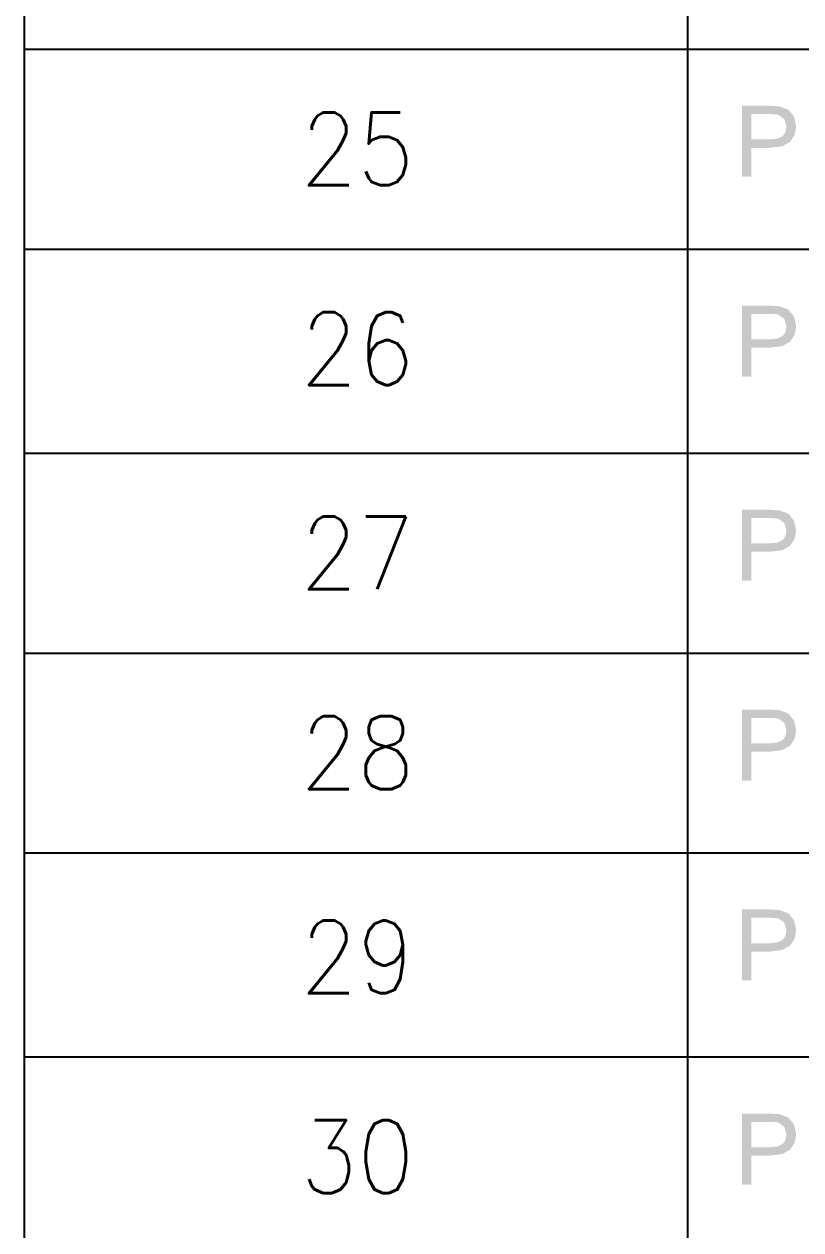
# Model space of a CAD drawing. Header units: millimetres. Extents: x 0 to 420, y 0 to 297.
# Drawn here: x 28.91 to 36.65, y 191.95 to 203.96 of the extents above; entities that cross this region are included whole.
import ezdxf

# ---------------------------------------------------------------- set-up
doc = ezdxf.new("R2010")
doc.units = ezdxf.units.MM
doc.layers.get('0').update_dxf_attribs({"linetype": 'CONTINUOUS'})
doc.styles.get("Standard").update_dxf_attribs({"font": 'STANDARD'})

msp = doc.modelspace()

# ---------------------------------------------------------------- hatches: boundary and pattern name
at = {"true_color": 0x0000fb}
h = msp.add_hatch(color=0, dxfattribs=at)
h.paths.add_polyline_path([(36.059403, 202.437999), (36.059403, 203.145208), (36.326191, 203.145208), (36.433678, 203.138594), (36.521321, 203.10497), (36.577545, 203.036619), (36.599042, 202.940708), (36.584642, 202.85713), (36.541716, 202.788021), (36.461032, 202.741168), (36.334459, 202.725734), (36.153109, 202.725734), (36.153109, 202.437999)], flags=0)
h.paths.add_polyline_path([(36.153109, 202.808967), (36.336113, 202.808967), (36.413352, 202.817304), (36.464546, 202.842591), (36.493071, 202.883037), (36.50258, 202.937951), (36.47998, 203.013468), (36.421551, 203.05536), (36.387651, 203.059839), (36.333908, 203.061424), (36.153109, 203.061424)], flags=0)
h = msp.add_hatch(color=0, dxfattribs=at)
h.paths.add_polyline_path([(36.059403, 200.448333), (36.059403, 201.155542), (36.326191, 201.155542), (36.433678, 201.148927), (36.521321, 201.115303), (36.577545, 201.046952), (36.599042, 200.951041), (36.584642, 200.867463), (36.541716, 200.798354), (36.461032, 200.751501), (36.334459, 200.736067), (36.153109, 200.736067), (36.153109, 200.448333)], flags=0)
h.paths.add_polyline_path([(36.153109, 200.8193), (36.336113, 200.8193), (36.413352, 200.827638), (36.464546, 200.852925), (36.493071, 200.89337), (36.50258, 200.948285), (36.47998, 201.023801), (36.421551, 201.065694), (36.387651, 201.070172), (36.333908, 201.071757), (36.153109, 201.071757)], flags=0)
h = msp.add_hatch(color=0, dxfattribs=at)
h.paths.add_polyline_path([(36.059403, 198.416333), (36.059403, 199.123542), (36.326191, 199.123542), (36.433678, 199.116927), (36.521321, 199.083303), (36.577545, 199.014952), (36.599042, 198.919041), (36.584642, 198.835463), (36.541716, 198.766354), (36.461032, 198.719501), (36.334459, 198.704067), (36.153109, 198.704067), (36.153109, 198.416333)], flags=0)
h.paths.add_polyline_path([(36.153109, 198.7873), (36.336113, 198.7873), (36.413352, 198.795638), (36.464546, 198.820925), (36.493071, 198.86137), (36.50258, 198.916285), (36.47998, 198.991801), (36.421551, 199.033694), (36.387651, 199.038172), (36.333908, 199.039757), (36.153109, 199.039757)], flags=0)
h = msp.add_hatch(color=0, dxfattribs=at)
h.paths.add_polyline_path([(36.059403, 196.426666), (36.059403, 197.133875), (36.326191, 197.133875), (36.433678, 197.12726), (36.521321, 197.093636), (36.577545, 197.025286), (36.599042, 196.929374), (36.584642, 196.845796), (36.541716, 196.776688), (36.461032, 196.729834), (36.334459, 196.7144), (36.153109, 196.7144), (36.153109, 196.426666)], flags=0)
h.paths.add_polyline_path([(36.153109, 196.797634), (36.336113, 196.797634), (36.413352, 196.805971), (36.464546, 196.831258), (36.493071, 196.871703), (36.50258, 196.926618), (36.47998, 197.002135), (36.421551, 197.044027), (36.387651, 197.048506), (36.333908, 197.05009), (36.153109, 197.05009)], flags=0)
h = msp.add_hatch(color=0, dxfattribs=at)
h.paths.add_polyline_path([(36.059403, 194.436999), (36.059403, 195.144208), (36.326191, 195.144208), (36.433678, 195.137594), (36.521321, 195.10397), (36.577545, 195.035619), (36.599042, 194.939708), (36.584642, 194.85613), (36.541716, 194.787021), (36.461032, 194.740168), (36.334459, 194.724734), (36.153109, 194.724734), (36.153109, 194.436999)], flags=0)
h.paths.add_polyline_path([(36.153109, 194.807967), (36.336113, 194.807967), (36.413352, 194.816304), (36.464546, 194.841591), (36.493071, 194.882037), (36.50258, 194.936951), (36.47998, 195.012468), (36.421551, 195.05436), (36.387651, 195.058839), (36.333908, 195.060424), (36.153109, 195.060424)], flags=0)
h = msp.add_hatch(color=0, dxfattribs=at)
h.paths.add_polyline_path([(36.059403, 192.404999), (36.059403, 193.112208), (36.326191, 193.112208), (36.433678, 193.105594), (36.521321, 193.07197), (36.577545, 193.003619), (36.599042, 192.907708), (36.584642, 192.82413), (36.541716, 192.755021), (36.461032, 192.708168), (36.334459, 192.692734), (36.153109, 192.692734), (36.153109, 192.404999)], flags=0)
h.paths.add_polyline_path([(36.153109, 192.775967), (36.336113, 192.775967), (36.413352, 192.784304), (36.464546, 192.809591), (36.493071, 192.850037), (36.50258, 192.904951), (36.47998, 192.980468), (36.421551, 193.02236), (36.387651, 193.026839), (36.333908, 193.028424), (36.153109, 193.028424)], flags=0)

# ---------------------------------------------------------------- linework, layer by layer
at = {"color": 0, "true_color": 0x000007}
for points in [[(28.913668, 256.116666), (28.913668, 49.403)], [(35.517668, 256.116666), (35.517668, 49.403)], [(28.913668, 203.707999), (77.681668, 203.707999)], [(28.913668, 201.718333), (77.681668, 201.718333)], [(28.913668, 199.686333), (77.681668, 199.686333)], [(28.913668, 197.696666), (77.681668, 197.696666)], [(28.913668, 195.706999), (77.681668, 195.706999)], [(28.913668, 193.674999), (77.681668, 193.674999)]]:
    msp.add_lwpolyline(points, dxfattribs=at)

# ---------------------------------------------------------------- texts
at = {"color": 0, "true_color": 0x0000fb, "char_height": 0.724708, "width": 0.88575423, "attachment_point": 1}
for s, insert in [('25', (31.665335, 203.078041)), ('26', (31.665335, 201.088378)), ('27', (31.665335, 199.056375)), ('28', (31.665335, 197.066712)), ('29', (31.665335, 195.034708)), ('30', (31.665335, 193.045045))]:
    msp.add_mtext(s, dxfattribs=dict(at, insert=insert))

doc.saveas('drawing.dxf')
